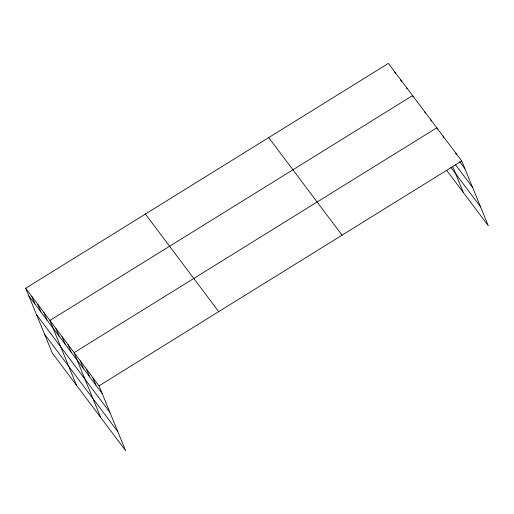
<?xml version="1.0" encoding="UTF-8"?>
<svg xmlns="http://www.w3.org/2000/svg" width="514" height="514" viewBox="0 0 514 514"><rect width="100%" height="100%" fill="white"/><g stroke="black" fill="none" stroke-linecap="round" stroke-linejoin="round"><path stroke-width="0.77" d="M25.7 288.251L99.029 385.834L125.596 450.611L52.267 353.028L25.7 288.251L388.404 63.389L461.733 160.972L488.3 225.749L446.615 170.282M99.029 385.834L461.733 160.972M459.587 161.582L464.862 168.605M455.333 164.493L472.597 187.462M450.977 167.519L480.564 206.891M268.713 137.591L342.041 235.181M145.391 214.042L218.72 311.632M28.829 295.878L102.157 393.461M36.565 314.735L109.893 412.318M44.532 334.164L117.86 431.747M455.783 153.371L456.355 154.759M443.036 136.088L443.601 137.476M437.369 129.181L436.804 127.8L74.1 352.655L100.66 417.432M452.975 167.236L463.371 192.577M430.751 119.743L431.323 121.131M424.705 111.692L425.271 113.08M413.172 96.979L412.601 95.591L49.897 320.453L76.464 385.23M406.555 87.541L407.12 88.928M400.502 79.49L401.357 81.572M394.456 71.44L395.311 73.521M92.796 377.539L95.925 385.166M86.564 369.245L89.693 376.871M80.332 360.95L83.461 368.577M68.047 344.605L71.176 352.231M61.995 336.554L65.124 344.181M55.949 328.504L59.078 336.13M43.851 312.403L46.98 320.029M37.798 304.352L40.927 311.979M31.752 296.302L34.875 303.928"/></g></svg>
